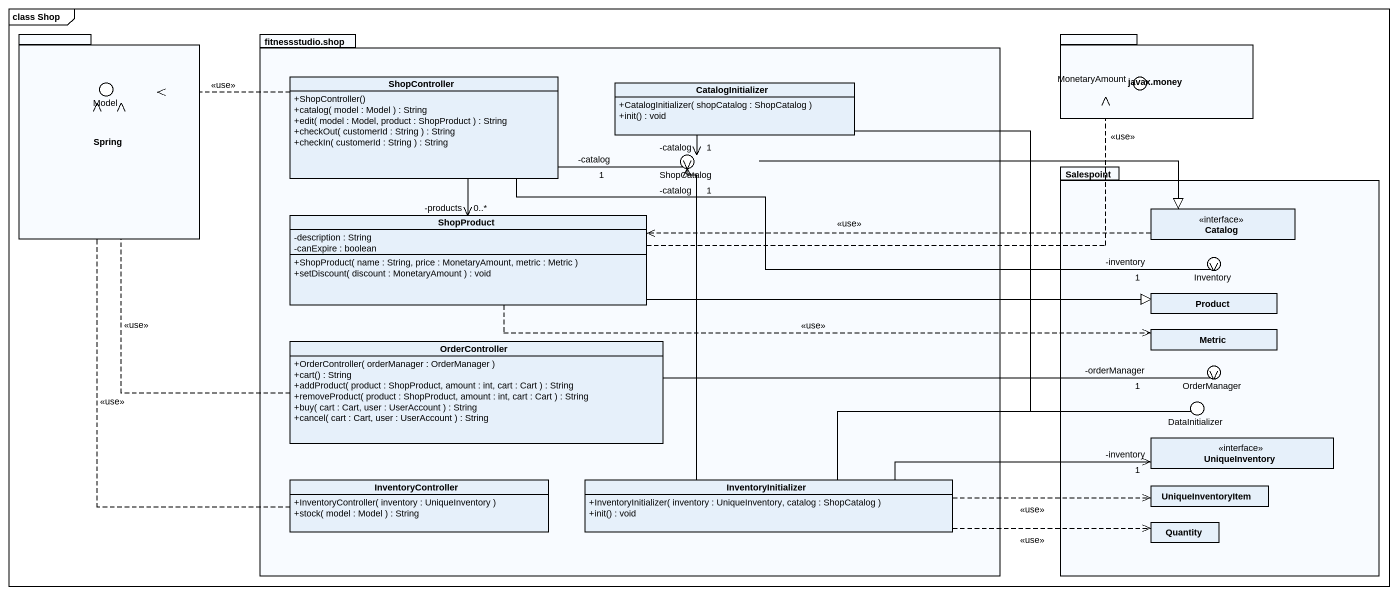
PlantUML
@startuml
mainframe class Shop
allowmixing
hide circle
hide empty members
skinparam classAttributeIconSize 0
package Spring {
}
package "fitnessstudio.shop" as fitnessstudio_shop {
  class ShopController {
    +ShopController()
    +catalog( model : Model ) : String
    +edit( model : Model, product : ShopProduct ) : String
    +checkOut( customerId : String ) : String
    +checkIn( customerId : String ) : String
  }
  class CatalogInitializer {
    +CatalogInitializer( shopCatalog : ShopCatalog )
    +init() : void
  }
  class ShopProduct {
    -description : String
    -canExpire : boolean
    +ShopProduct( name : String, price : MonetaryAmount, metric : Metric )
    +setDiscount( discount : MonetaryAmount ) : void
  }
  class OrderController {
    +OrderController( orderManager : OrderManager )
    +cart() : String
    +addProduct( product : ShopProduct, amount : int, cart : Cart ) : String
    +removeProduct( product : ShopProduct, amount : int, cart : Cart ) : String
    +buy( cart : Cart, user : UserAccount ) : String
    +cancel( cart : Cart, user : UserAccount ) : String
  }
  class InventoryController {
    +InventoryController( inventory : UniqueInventory )
    +stock( model : Model ) : String
  }
  class InventoryInitializer {
    +InventoryInitializer( inventory : UniqueInventory, catalog : ShopCatalog )
    +init() : void
  }
}
package "javax.money" as javax_money {
}
() Model
() MonetaryAmount
() ShopCatalog
package Salespoint {
  interface Catalog
  class Product
  class Metric
  interface UniqueInventory
  class UniqueInventoryItem
  class Quantity
}
() Inventory
() OrderManager
() DataInitializer
Spring -up- Model
javax_money -left- MonetaryAmount
fitnessstudio_shop -up- ShopCatalog
Salespoint -up- Inventory
Salespoint -left- OrderManager
Salespoint -- DataInitializer
ShopController .left.> Model : <<use>>
ShopController -right-> "-catalog\n1" ShopCatalog
ShopController --> "-products\n0..*" ShopProduct
ShopController -right-> "1\n-inventory" Inventory
CatalogInitializer --> "-catalog\n1" ShopCatalog
CatalogInitializer -- DataInitializer
ShopCatalog -right-|> Catalog
Catalog .left.> ShopProduct : <<use>>
ShopProduct .right.> MonetaryAmount : <<use>>
ShopProduct -right-|> Product
ShopProduct .right.> Metric : <<use>>
OrderController .up.> Model : <<use>>
OrderController -right-> "-orderManager\n1" OrderManager
InventoryController .up.> Model : <<use>>
InventoryInitializer -up-> "-catalog\n1" ShopCatalog
InventoryInitializer -right- DataInitializer
InventoryInitializer -right-> "-inventory\n1" UniqueInventory
InventoryInitializer .right.> UniqueInventoryItem : <<use>>
InventoryInitializer .right.> Quantity : <<use>>
@enduml
